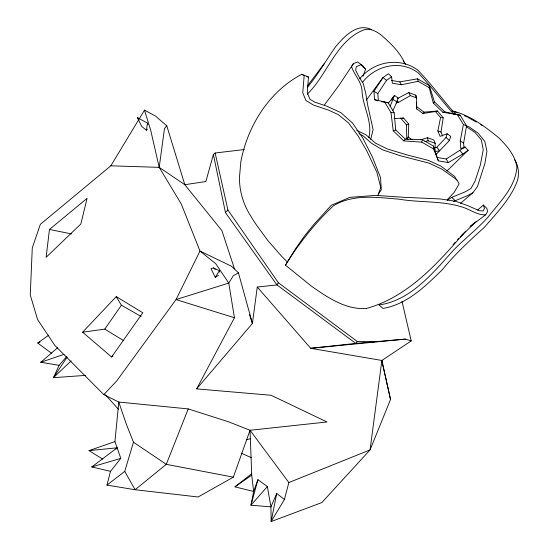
<?xml version="1.0" encoding="UTF-8"?>
<svg xmlns="http://www.w3.org/2000/svg" width="549" height="549" viewBox="0 0 549 549"><rect width="100%" height="100%" fill="white"/><g stroke="black" fill="none" stroke-linecap="round" stroke-linejoin="round"><path stroke-width="0.82" d="M408.106 139.679L406.761 138.698L408.23 137.03L408.751 124.101L403.611 118.049L394.072 118.563M421.056 139.666L427.561 137.73L433.84 140.009L435.199 143.33L434.863 151.641L439.701 150.701L449.384 140.565L450.702 136.358L447.174 133.723L440.072 136.378L437.855 130.943L440.572 117.568L435.419 111.536L422.977 113.506L416.664 108.915L416.622 97.887L415.785 95.162L408.724 92.589L397.551 98.429M416.664 108.915L416.416 102.615M463.967 148.093L463.631 143.09L466.54 125.803L460.158 115.18L442.858 112.236L433.326 103.102L429.181 87.648L429.366 85.644L417.563 78.83L399.802 81.87L391.512 80.422M144.49 110.136L150.666 130.092L159.203 167.363L181.314 204.084L199.98 251.044L215.791 263.74L228.761 283.078L234.444 317.747L196.638 388.884L271.124 395.273L327.005 421.982L250.035 430.265L233.346 477.163L198.1 496.982L135.109 489.729L106.959 485.103L110.514 471.33L120.807 458.353L114.94 441.595L118.783 402.046L103.795 394.628L54.818 345.403L37.586 319.545L30.257 294.991L32.281 247.867L40.365 224.308L110.843 165.805L144.49 110.136L155.463 116.052L166.793 125.851L184.814 184.704L221.892 230.601L234.485 268.886M287.408 262.045L281.527 256.191L268.084 240.853L260.24 230.141A66.704 25.007 45.4 0 1 250.797 216.121C243.365 204.605 239.275 190.997 239.481 177.272L240.846 161.653C247.613 125.982 269.044 91.491 301.717 74.307L308.469 76.97L307.268 92.898L310.034 99.307L314.776 102.135L327.108 106.3L340.799 112.607L352.54 123.093L362.765 137.984L372.394 156.966L380.539 177.65L381.301 189.817L378.556 193.859M49.465 229.455L46.123 257.289L80.847 223.992L87.065 198.374L49.465 229.455L71.48 233.908M402.005 301.346L411.208 340.902L405.539 339.097L355.8 343.393L276.971 284.917L257.261 287.045L252.423 323.457L196.638 388.884M146.466 130.237L147.434 123.079L137.449 117.692L141.711 126.435L146.466 130.237L147.393 129.139M244.202 149.548L215.146 153.006L213.396 154.461L205.861 181.547L184.814 184.704L159.203 167.363L164.474 128.596L166.793 125.851M442.604 135.987L441.005 132.028L443.208 117.767L437.464 110.987L424.164 112.154L416.766 106.753M446.893 171.048L468.173 150.248L464.996 146.981L460.776 148.601L460.24 141.004L463.39 124.534L457.406 114.645M276.73 493.455L270.932 506.864L250.962 505.204L253.645 491.472L257.934 479.661L267.329 486.558L270.932 506.864L271.151 521.55L284.416 499.501L276.73 493.455L271.151 521.55L321.831 502.568L370.06 449.906L390.531 399.452L381.871 360.46L310.707 348.306L257.261 287.045M368.784 137.71C372.97 122.269 362.855 106.877 362.059 91.381C361.743 81.746 354.4 75.227 351.511 66.614L353.481 63.547L357.625 61.989L362.731 65.715L365.565 69.298L362.93 76.249M468.173 150.248L462.752 154.056L448.293 162.593L438.349 160.857L433.586 148.964L421.783 142.143L422.38 139.672L405.286 139.089L395.733 129.983L394.134 112.703L388.17 102.787L374.521 99.637L373.965 91.299L382.982 77.546L388.404 73.738L391.574 76.771L392.391 83.201L401.374 84.752L418.18 81.334L429.181 87.648M370.678 139.288L373.107 129.633L367.693 105.127L365.613 92.671L363.212 83.482L358.854 76.599L355.642 70.217L356.315 66.71L361.022 64.645L365.565 69.298M284.416 499.501L288.849 482.557L250.035 430.265L228.425 421.756L188.238 408.916L118.783 402.046L126.126 423.608L133.462 442.219L166.272 464.33L233.346 477.163M257.934 479.661L250.962 505.204L267.329 486.558M106.959 485.103L124.74 471.385L133.462 442.219M434.334 147.798L436.798 147.283L446.035 137.49L447.174 133.723M392.967 110.328L397.002 101.908L398.149 98.127L394.539 95.354L388.267 103.349M390.119 106.403L394.539 95.354L391.224 100.151M377.966 195.41L380.752 187.449L376.813 172.091L366.705 150.749L358.168 136.028L348.471 122.901L338.342 114.645L328.275 110.013L313.493 105.092L305.896 100.453L302.746 92.774L304.187 75.625L301.717 74.307M188.238 408.916L166.272 464.33L135.109 489.729L124.74 471.385M66.697 356.527L59.1 365.318L53.445 377.685L85.713 375.365M366.533 308.414C345.959 310.068 327.739 297.517 311.64 286.317L285.453 265.181L295.225 249.212L304.62 235.823L313.884 224.424L331.39 205.182L349.898 197.359L375.784 195.382L403.261 197.276L440.319 198.958L455.608 201.27L467.727 205.628L479.208 210.672L483.127 211.001L484.451 208.387L483.353 205.045L477.644 210.027M285.453 265.181L285.885 264.426C299.239 243.049 314.989 223.114 333.367 205.827C353.192 193.742 377.033 197.427 398.945 199.163C420.349 202.842 442.72 200.454 463.5 207.474C470.829 209.896 477.664 215.373 485.673 214.789L487.656 211.516L486.812 208.339L483.353 205.045M215.27 277.389L219.38 270.719L213.547 267.912L211.008 268.653L215.27 277.389L218.481 275.303M215.146 153.006L227.89 209.965L278.37 282.749L276.971 284.917L225.467 212.635L213.396 154.461M371.241 29.447C356.994 22.708 344.175 36.529 335.878 46.445C326.161 59.985 318.056 74.705 307.262 87.449M378.309 100.357L377.808 93.625L386.544 80.367L391.574 76.771M353.481 63.547L338.452 86.104L324.541 104.784M67.177 357.097L53.445 377.685L71.157 360.906M82.625 332.2L104.797 329.119L121.377 305.217L116.237 296.611L82.625 332.2L111.612 356.987L112.922 355.972M111.612 356.987L142.802 312.758L116.237 296.611M366.348 100.083L382.982 77.546L386.544 80.367M307.344 85.98L324.562 63.197M460.542 203.308L472.771 192.85L477.41 186.715L484.904 163.492L486.942 151.325L484.788 141.361L477.946 133.002L469.031 126.805L465.778 125.735M375.022 341.698L357.33 341.526L355.8 343.393L310.707 348.306L405.539 339.097M307.316 94.14C327.595 74.355 335.871 41.209 363.52 29.975C370.033 27.724 376.484 31.389 381.514 35.294C390.682 43.412 400.296 52.327 404.963 63.849M116.024 449.055L117.115 447.806L88.993 450.626L102.793 459.156M433.326 103.102L434.417 101.86L429.366 85.644M384.609 101.984L390.998 112.614L393.235 130.799L403.735 140.873L405.286 139.089M453.055 244.689L455.313 242.102M457.564 239.522L458.69 238.225M422.977 113.506L424.164 112.154M225.467 212.635L227.89 209.965M465.765 231.129L463.486 233.593C436.846 264.488 407.399 296.995 366.739 308.401M463.157 233.867L460.275 236.983L476.463 221.233M103.795 394.628L116.697 380.958L176.03 299.576L199.98 251.044L231.561 266.265L238.438 272.867L252.423 323.457L249.479 314.502M447.078 199.905L454.14 192.424L459.094 183.867L456.974 179.811L441.732 169.099L429.153 163.177L400.537 155.792L382.447 149.802L371.344 143.138L363.397 136.07L358.977 133.579M436.126 154.393L439.701 150.701L436.798 147.283M362.354 82.563C375.207 65.441 400.434 59.422 418.118 72.825C430.883 86.076 441.856 100.865 454.098 114.569M359.698 78.802C373.594 61.563 399.102 56.664 417.46 69.833C431.377 83.771 442.638 100.035 455.965 114.535M57.686 347.716L40.811 362.258L59.1 365.318M474.638 222.647L470.081 226.538L485.673 214.789M250.035 430.265L251.737 475.139L253.645 491.472L234.958 486.839L251.49 473.917M117.115 447.806L91.82 466.945L110.514 471.33M422.38 139.672L433.36 146.013L437.217 157.474L446.22 158.997L464.996 146.981M51.812 353.487L37.716 343.001L48.916 335.089M234.958 486.839L251.737 475.139M447.497 200.207L451.765 197.352L465.14 191.855L471.042 188.41L475.125 180.992L480.354 164.92L483.244 149.705L481.343 139.94L474.988 132.405L466.403 126.709M411.208 340.902L381.871 360.46L370.06 449.906L288.849 482.557M453.584 201.421L467.556 195.636L472.771 192.85M396.055 102.896L398.505 102.395L410.336 95.629L416.622 97.887M42.259 361.448L40.811 362.258L64.075 354.325M93.364 466.279L91.82 466.945L120.807 458.353M37.716 343.001L40.015 342.02M400.715 118.152L406.459 124.932L408.751 124.101M114.94 441.595L88.993 450.626L91.539 450.345M393.235 130.799L395.733 129.983M238.438 272.867L233.277 275.749L228.761 283.078L176.03 299.576L234.444 317.747M435.419 111.536L437.464 110.987M246.46 439.756L250.598 438.665M424.851 141.546L428.138 140.757L435.199 143.33M442.858 112.236L444.916 111.927L460.158 115.18M402.04 118.282L403.611 118.049M390.998 112.614L394.134 112.703M110.843 165.805L159.203 167.363M306.857 76.901L308.469 76.97M403.735 140.873L421.783 142.143M440.572 117.568L443.208 117.767M381.637 101.723L388.17 102.787M452.294 111.015L457.736 112.854M451.738 110.816C469.711 114.844 484.966 126.565 499.014 137.984C507.098 146.144 515.065 155.271 516.918 167.02C515.47 187.408 499.569 202.087 487.821 217.404C477.184 229.208 464.475 238.829 453.453 250.255C433.134 272.723 410.872 300.564 378.968 304.969L382.976 308.449C407.214 304.345 425.695 285.954 442.583 269.415C455.114 253.871 469.834 240.489 484.575 227.114C496.831 212.744 510.817 198.759 517.405 180.696C519.464 173.463 518.517 165.88 514.598 159.45M437.855 130.943L441.005 132.028M463.39 124.534L466.54 125.803M374.521 99.637L377.602 100.886M464.461 115.764L467.446 117.054M241.306 453.234L251.449 457.708M356.775 130.401L366.018 134.834L375.461 143.131L387.368 148.999L409.067 155.491L428.337 160.363L440.641 165.97L454.599 176.353L456.734 180.23M468.187 117.479L476.333 122.098M480.773 124.623L482.255 125.46M121.377 305.217L141.148 316.464M373.965 91.299L377.808 93.625M104.797 329.119L123.6 340.627M460.24 141.004L463.631 143.09M393.221 99.554L397.002 101.908M408.23 137.03L412.024 139.769M278.37 282.749L357.33 341.526M137.449 117.692L138.725 118.817M446.035 137.49L449.384 140.565M434.417 101.86L444.916 111.927M213.547 267.912L215.27 269.559M451.765 197.352L454.977 200.495M105.367 394.745L118.344 409.183M459.987 150.55L462.752 154.056M397.044 100.488L398.505 102.395M403.117 60.754L405.505 64.226M446.22 158.997L448.293 162.593M399.802 81.87L401.374 84.752M408.724 92.589L410.336 95.629M437.217 157.474L438.349 160.857M147.434 123.079L147.887 124.554M219.38 270.719L219.799 272.235M417.563 78.83L418.18 81.334M381.891 360.995L390.531 399.452M427.561 137.73L428.138 140.757M415.785 95.162L415.998 97.647M433.36 146.013L433.586 148.964M406.459 124.932L406.761 138.698"/></g></svg>
